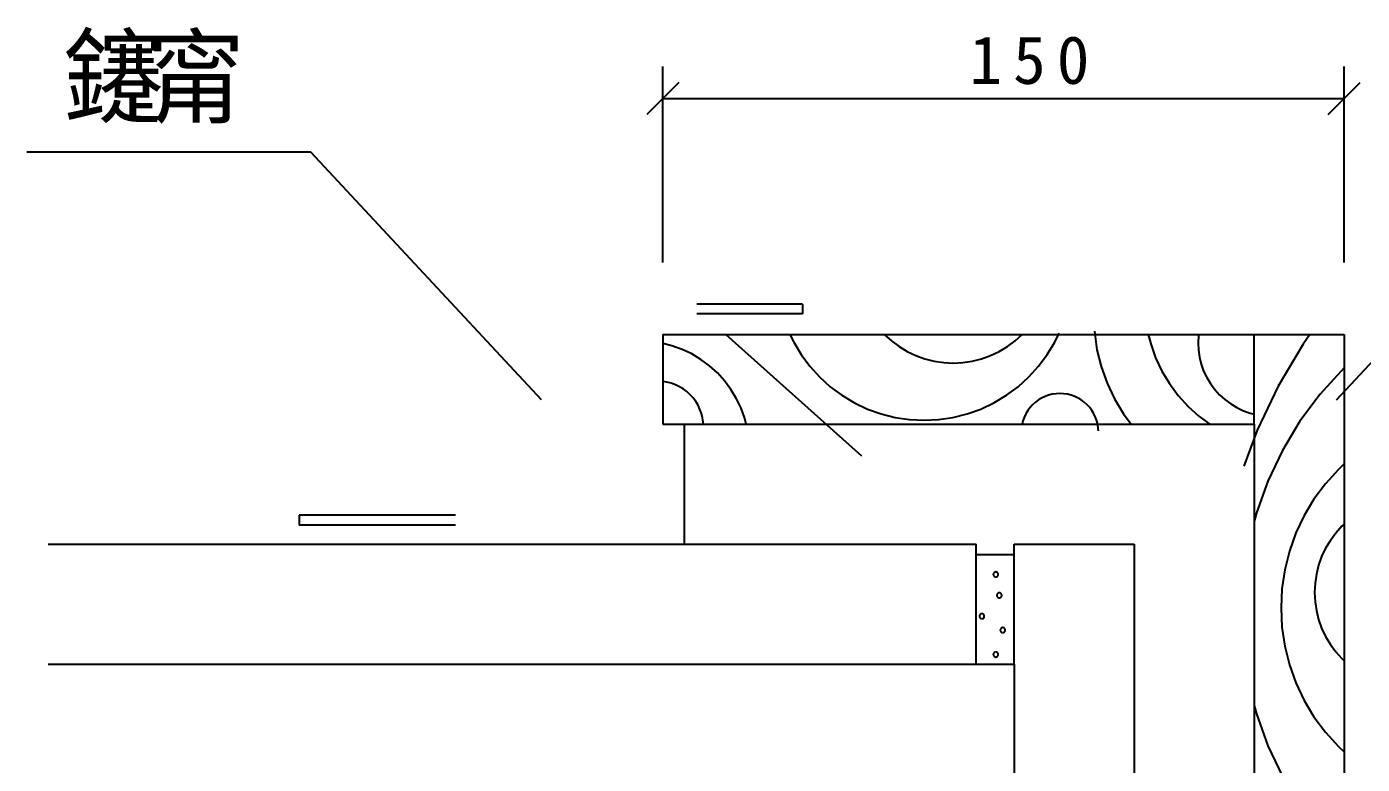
# Model space of a CAD drawing. Header units: metres. Extents: x 0 to 420, y 0 to 297.
# Drawn here: x 107.5 to 191, y 91.1 to 137.2 of the extents above; entities that cross this region are included whole.
import ezdxf

# ---------------------------------------------------------------- set-up
doc = ezdxf.new("R2010")
doc.units = ezdxf.units.M

msp = doc.modelspace()

# ---------------------------------------------------------------- linework, layer by layer
for p, q in [((147.32, 122.44), (147.32, 134.71)), ((189.9, 122.44), (189.9, 134.71)), ((148.32, 133.71), (146.32, 131.71)), ((188.9, 131.71), (190.9, 133.71)), ((147.32, 132.71), (189.9, 132.71)), ((125.31, 129.35), (107.54, 129.35)), ((139.72, 113.86), (125.31, 129.35)), ((189.43, 113.86), (203.84, 129.35)), ((156.04, 119.85), (149.43, 119.85)), ((156.04, 119.85), (156.04, 119.23)), ((156.04, 119.23), (149.43, 119.23)), ((147.32, 117.95), (189.9, 117.95)), ((147.32, 117.95), (147.32, 112.33)), ((151.24, 117.95), (159.73, 110.36)), ((155.25, 117.95), (155.49, 117.47)), ((161.15, 117.95), (161.6, 117.55)), ((169.33, 117.55), (169.77, 117.95)), ((169.77, 117.95), (169.78, 117.95)), ((171.81, 117.47), (172.08, 118.02)), ((174.29, 118.15), (174.45, 116.99)), ((177.65, 117.95), (177.81, 117.35)), ((180.8, 117.87), (180.77, 117.42)), ((180.81, 117.95), (180.8, 117.87)), ((184.28, 112.33), (184.28, 117.95)), ((187.77, 117.95), (187.35, 117.34)), ((189.9, 117.95), (189.9, 79.34)), ((147.88, 117.24), (147.32, 117.39)), ((148.51, 117.01), (147.88, 117.24)), ((149.12, 116.73), (148.51, 117.01)), ((155.49, 117.47), (155.96, 116.69)), ((161.6, 117.55), (162.08, 117.19)), ((162.08, 117.19), (162.59, 116.88)), ((168.34, 116.88), (168.85, 117.19)), ((168.85, 117.19), (169.33, 117.55)), ((171.34, 116.69), (171.81, 117.47)), ((174.45, 116.99), (174.72, 115.94)), ((177.81, 117.35), (178.12, 116.49)), ((180.77, 117.42), (180.8, 116.97)), ((180.8, 116.97), (180.86, 116.52)), ((187.35, 117.34), (185.78, 114.72)), ((149.69, 116.38), (149.12, 116.73)), ((150.23, 115.99), (149.69, 116.38)), ((155.96, 116.69), (156.5, 115.96)), ((162.59, 116.88), (163.13, 116.63)), ((163.13, 116.63), (163.7, 116.42)), ((163.7, 116.42), (164.28, 116.28)), ((164.28, 116.28), (164.87, 116.19)), ((164.87, 116.19), (165.47, 116.16)), ((165.47, 116.16), (166.06, 116.19)), ((166.06, 116.19), (166.65, 116.28)), ((166.65, 116.28), (167.23, 116.42)), ((167.23, 116.42), (167.8, 116.63)), ((167.8, 116.63), (168.34, 116.88)), ((170.8, 115.96), (171.34, 116.69)), ((178.12, 116.49), (178.51, 115.66)), ((180.86, 116.52), (180.97, 116.09)), ((180.97, 116.09), (181.12, 115.66)), ((150.73, 115.54), (150.23, 115.99)), ((151.17, 115.04), (150.73, 115.54)), ((156.5, 115.96), (157.11, 115.29)), ((157.11, 115.29), (157.78, 114.68)), ((169.52, 114.68), (170.19, 115.29)), ((170.19, 115.29), (170.8, 115.96)), ((174.72, 115.94), (175.08, 114.91)), ((178.51, 115.66), (178.98, 114.87)), ((181.12, 115.66), (181.32, 115.25)), ((181.32, 115.25), (181.55, 114.87)), ((189.9, 115.86), (188.41, 114.22)), ((147.57, 114.96), (147.32, 115)), ((147.84, 114.89), (147.57, 114.96)), ((148.1, 114.8), (147.84, 114.89)), ((148.35, 114.68), (148.1, 114.8)), ((148.59, 114.54), (148.35, 114.68)), ((148.81, 114.37), (148.59, 114.54)), ((151.57, 114.5), (151.17, 115.04)), ((151.92, 113.93), (151.57, 114.5)), ((157.78, 114.68), (158.51, 114.14)), ((168.79, 114.14), (169.52, 114.68)), ((175.08, 114.91), (175.55, 113.93)), ((178.98, 114.87), (179.53, 114.13)), ((181.55, 114.87), (181.82, 114.5)), ((181.82, 114.5), (182.12, 114.17)), ((185.78, 114.72), (184.47, 111.95)), ((149.02, 114.18), (148.81, 114.37)), ((149.2, 113.98), (149.02, 114.18)), ((149.37, 113.75), (149.2, 113.98)), ((149.51, 113.52), (149.37, 113.75)), ((152.2, 113.33), (151.92, 113.93)), ((158.51, 114.14), (159.29, 113.67)), ((159.29, 113.67), (160.11, 113.28)), ((167.19, 113.28), (168.01, 113.67)), ((168.01, 113.67), (168.79, 114.14)), ((170.6, 113.71), (170.42, 113.55)), ((170.79, 113.85), (170.6, 113.71)), ((170.99, 113.97), (170.79, 113.85)), ((171.21, 114.07), (170.99, 113.97)), ((171.43, 114.15), (171.21, 114.07)), ((171.66, 114.21), (171.43, 114.15)), ((171.9, 114.24), (171.66, 114.21)), ((172.13, 114.25), (171.9, 114.24)), ((172.37, 114.24), (172.13, 114.25)), ((172.6, 114.21), (172.37, 114.24)), ((172.83, 114.15), (172.6, 114.21)), ((173.06, 114.07), (172.83, 114.15)), ((173.27, 113.97), (173.06, 114.07)), ((173.47, 113.85), (173.27, 113.97)), ((173.66, 113.71), (173.47, 113.85)), ((173.84, 113.55), (173.66, 113.71)), ((175.55, 113.93), (176.11, 112.99)), ((179.53, 114.13), (180.15, 113.45)), ((182.12, 114.17), (182.45, 113.87)), ((182.45, 113.87), (182.82, 113.6)), ((182.82, 113.6), (183.2, 113.37)), ((188.41, 114.22), (187.14, 112.52)), ((149.63, 113.26), (149.51, 113.52)), ((149.73, 113), (149.63, 113.26)), ((149.79, 112.73), (149.73, 113)), ((149.84, 112.46), (149.79, 112.73)), ((152.43, 112.7), (152.2, 113.33)), ((160.11, 113.28), (160.96, 112.98)), ((160.96, 112.98), (161.84, 112.75)), ((161.84, 112.75), (162.74, 112.62)), ((164.55, 112.62), (165.45, 112.75)), ((165.45, 112.75), (166.33, 112.98)), ((166.33, 112.98), (167.19, 113.28)), ((169.9, 112.76), (169.82, 112.54)), ((170, 112.98), (169.9, 112.76)), ((170.12, 113.18), (170, 112.98)), ((170.27, 113.37), (170.12, 113.18)), ((170.42, 113.55), (170.27, 113.37)), ((174, 113.37), (173.84, 113.55)), ((174.14, 113.18), (174, 113.37)), ((174.26, 112.98), (174.14, 113.18)), ((174.36, 112.76), (174.26, 112.98)), ((174.44, 112.54), (174.36, 112.76)), ((176.11, 112.99), (176.59, 112.33)), ((180.15, 113.45), (180.83, 112.84)), ((180.83, 112.84), (181.51, 112.33)), ((183.2, 113.37), (183.61, 113.17)), ((183.61, 113.17), (184.04, 113.02)), ((184.04, 113.02), (184.28, 112.96)), ((147.32, 112.33), (184.28, 112.33)), ((148.64, 112.33), (148.64, 104.83)), ((149.85, 112.33), (149.84, 112.46)), ((152.53, 112.33), (152.43, 112.7)), ((162.74, 112.62), (163.65, 112.58)), ((163.65, 112.58), (164.55, 112.62)), ((169.82, 112.54), (169.77, 112.33)), ((174.5, 112.31), (174.44, 112.54)), ((174.53, 112.08), (174.5, 112.31)), ((174.55, 111.92), (174.53, 112.08)), ((184.47, 111.95), (183.64, 109.71)), ((184.28, 112.33), (184.28, 79.34)), ((187.14, 112.52), (186.05, 110.69)), ((186.05, 110.69), (185.14, 108.78)), ((189.55, 109.5), (188.74, 108.61)), ((189.9, 109.85), (189.55, 109.5)), ((185.14, 108.78), (184.43, 106.78)), ((188.74, 108.61), (188.02, 107.65)), ((188.02, 107.65), (187.4, 106.62)), ((124.57, 106.64), (124.57, 106.02)), ((134.35, 106.64), (124.57, 106.64)), ((184.43, 106.78), (184.28, 106.25)), ((187.4, 106.62), (186.89, 105.53)), ((189.9, 106.08), (189.77, 105.95)), ((134.35, 106.02), (124.57, 106.02)), ((186.89, 105.53), (186.48, 104.4)), ((189.39, 105.52), (189.05, 105.06)), ((189.77, 105.95), (189.39, 105.52)), ((108.88, 104.83), (166.9, 104.83)), ((166.9, 97.33), (166.9, 104.83)), ((169.28, 104.83), (176.78, 104.83)), ((169.28, 97.33), (169.28, 104.83)), ((176.78, 104.83), (176.78, 44.13)), ((186.48, 104.4), (186.19, 103.23)), ((188.75, 104.57), (188.5, 104.05)), ((189.05, 105.06), (188.75, 104.57)), ((169.28, 104.17), (166.9, 104.17)), ((188.5, 104.05), (188.31, 103.51)), ((167.98, 102.96), (167.97, 102.95)), ((167.97, 102.95), (167.97, 102.93)), ((167.97, 102.93), (167.97, 102.92)), ((167.97, 102.93), (167.97, 102.93)), ((167.97, 102.92), (167.98, 102.9)), ((167.99, 102.99), (167.98, 102.98)), ((167.98, 102.98), (167.98, 102.96)), ((167.98, 102.9), (167.98, 102.89)), ((167.98, 102.89), (167.99, 102.87)), ((168, 103.02), (167.99, 103)), ((167.99, 103), (167.99, 102.99)), ((167.99, 102.87), (167.99, 102.86)), ((167.99, 102.86), (168, 102.84)), ((168.01, 103.03), (168, 103.02)), ((168, 102.84), (168.01, 102.83)), ((168.02, 103.04), (168.01, 103.03)), ((168.01, 102.83), (168.02, 102.82)), ((168.03, 103.05), (168.02, 103.04)), ((168.02, 102.82), (168.03, 102.81)), ((168.04, 103.06), (168.03, 103.05)), ((168.03, 102.81), (168.04, 102.8)), ((168.06, 103.07), (168.04, 103.06)), ((168.04, 102.8), (168.06, 102.79)), ((168.07, 103.08), (168.06, 103.07)), ((168.06, 102.79), (168.07, 102.79)), ((168.08, 103.08), (168.07, 103.08)), ((168.07, 102.79), (168.08, 102.78)), ((168.1, 103.08), (168.08, 103.08)), ((168.08, 102.78), (168.1, 102.78)), ((168.11, 103.09), (168.1, 103.08)), ((168.1, 102.78), (168.11, 102.78)), ((168.13, 103.09), (168.11, 103.09)), ((168.11, 102.78), (168.13, 102.77)), ((168.14, 103.09), (168.13, 103.09)), ((168.13, 102.77), (168.14, 102.78)), ((168.16, 103.08), (168.14, 103.09)), ((168.14, 102.78), (168.16, 102.78)), ((168.17, 103.08), (168.16, 103.08)), ((168.16, 102.78), (168.17, 102.78)), ((168.19, 103.08), (168.17, 103.08)), ((168.17, 102.78), (168.19, 102.79)), ((168.2, 103.07), (168.19, 103.08)), ((168.19, 102.79), (168.2, 102.79)), ((168.22, 103.06), (168.2, 103.07)), ((168.2, 102.79), (168.22, 102.8)), ((168.23, 103.05), (168.22, 103.06)), ((168.22, 102.8), (168.23, 102.81)), ((168.24, 103.04), (168.23, 103.05)), ((168.23, 102.81), (168.24, 102.82)), ((168.25, 103.03), (168.24, 103.04)), ((168.24, 102.82), (168.25, 102.83)), ((168.26, 103.02), (168.25, 103.03)), ((168.25, 102.83), (168.26, 102.84)), ((168.27, 103), (168.26, 103.02)), ((168.26, 102.84), (168.27, 102.86)), ((168.27, 102.99), (168.27, 103)), ((168.28, 102.98), (168.27, 102.99)), ((168.27, 102.87), (168.28, 102.89)), ((168.27, 102.86), (168.27, 102.87)), ((168.28, 102.96), (168.28, 102.98)), ((168.28, 102.95), (168.28, 102.96)), ((168.29, 102.93), (168.28, 102.95)), ((168.28, 102.92), (168.29, 102.93)), ((168.28, 102.9), (168.28, 102.92)), ((168.28, 102.89), (168.28, 102.9)), ((168.29, 102.93), (168.29, 102.93)), ((186.19, 103.23), (186.02, 102.04)), ((188.17, 102.95), (188.09, 102.38)), ((188.31, 103.51), (188.17, 102.95)), ((186.02, 102.04), (185.96, 100.84)), ((188.09, 102.38), (188.06, 101.81)), ((168.2, 101.67), (168.19, 101.66)), ((168.19, 101.66), (168.19, 101.64)), ((168.19, 101.64), (168.19, 101.63)), ((168.19, 101.63), (168.19, 101.61)), ((168.19, 101.63), (168.19, 101.63)), ((168.19, 101.61), (168.19, 101.6)), ((168.19, 101.6), (168.2, 101.58)), ((168.21, 101.7), (168.2, 101.69)), ((168.2, 101.69), (168.2, 101.67)), ((168.2, 101.58), (168.2, 101.57)), ((168.2, 101.57), (168.21, 101.55)), ((168.22, 101.71), (168.21, 101.7)), ((168.21, 101.55), (168.22, 101.54)), ((168.23, 101.73), (168.22, 101.71)), ((168.22, 101.54), (168.23, 101.53)), ((168.24, 101.74), (168.23, 101.73)), ((168.23, 101.53), (168.24, 101.52)), ((168.25, 101.75), (168.24, 101.74)), ((168.24, 101.52), (168.25, 101.51)), ((168.26, 101.76), (168.25, 101.75)), ((168.25, 101.51), (168.26, 101.5)), ((168.27, 101.76), (168.26, 101.76)), ((168.26, 101.5), (168.27, 101.49)), ((168.29, 101.77), (168.27, 101.76)), ((168.27, 101.49), (168.29, 101.48)), ((168.3, 101.78), (168.29, 101.77)), ((168.29, 101.48), (168.3, 101.48)), ((168.32, 101.78), (168.3, 101.78)), ((168.3, 101.48), (168.32, 101.47)), ((168.33, 101.78), (168.32, 101.78)), ((168.32, 101.47), (168.33, 101.47)), ((168.35, 101.78), (168.33, 101.78)), ((168.33, 101.47), (168.35, 101.47)), ((168.36, 101.78), (168.35, 101.78)), ((168.35, 101.47), (168.36, 101.47)), ((168.38, 101.78), (168.36, 101.78)), ((168.36, 101.47), (168.38, 101.47)), ((168.39, 101.78), (168.38, 101.78)), ((168.38, 101.47), (168.39, 101.48)), ((168.41, 101.77), (168.39, 101.78)), ((168.39, 101.48), (168.41, 101.48)), ((168.42, 101.76), (168.41, 101.77)), ((168.41, 101.48), (168.42, 101.49)), ((168.43, 101.76), (168.42, 101.76)), ((168.42, 101.49), (168.43, 101.5)), ((168.45, 101.75), (168.43, 101.76)), ((168.43, 101.5), (168.45, 101.51)), ((168.46, 101.74), (168.45, 101.75)), ((168.45, 101.51), (168.46, 101.52)), ((168.47, 101.73), (168.46, 101.74)), ((168.46, 101.52), (168.47, 101.53)), ((168.48, 101.71), (168.47, 101.73)), ((168.47, 101.53), (168.48, 101.54)), ((168.49, 101.7), (168.48, 101.71)), ((168.48, 101.54), (168.49, 101.55)), ((168.49, 101.69), (168.49, 101.7)), ((168.5, 101.67), (168.49, 101.69)), ((168.49, 101.57), (168.5, 101.58)), ((168.49, 101.55), (168.49, 101.57)), ((168.5, 101.66), (168.5, 101.67)), ((168.5, 101.64), (168.5, 101.66)), ((168.5, 101.63), (168.5, 101.64)), ((168.5, 101.61), (168.5, 101.63)), ((168.5, 101.63), (168.5, 101.63)), ((168.5, 101.6), (168.5, 101.61)), ((168.5, 101.58), (168.5, 101.6)), ((188.06, 101.81), (188.09, 101.23)), ((188.09, 101.23), (188.17, 100.67)), ((167.11, 100.35), (167.1, 100.34)), ((167.1, 100.34), (167.1, 100.32)), ((167.1, 100.32), (167.1, 100.31)), ((167.1, 100.32), (167.1, 100.32)), ((167.1, 100.31), (167.11, 100.29)), ((167.12, 100.39), (167.11, 100.38)), ((167.11, 100.38), (167.11, 100.37)), ((167.11, 100.37), (167.11, 100.35)), ((167.11, 100.29), (167.11, 100.28)), ((167.11, 100.28), (167.11, 100.26)), ((167.11, 100.26), (167.12, 100.25)), ((167.13, 100.41), (167.12, 100.39)), ((167.12, 100.25), (167.13, 100.23)), ((167.14, 100.42), (167.13, 100.41)), ((167.13, 100.23), (167.14, 100.22)), ((167.15, 100.43), (167.14, 100.42)), ((167.14, 100.22), (167.15, 100.21)), ((167.16, 100.44), (167.15, 100.43)), ((167.15, 100.21), (167.16, 100.2)), ((167.17, 100.45), (167.16, 100.44)), ((167.18, 100.46), (167.17, 100.45)), ((167.2, 100.47), (167.18, 100.46)), ((167.21, 100.47), (167.2, 100.47)), ((167.23, 100.47), (167.21, 100.47)), ((167.24, 100.48), (167.23, 100.47)), ((167.26, 100.48), (167.24, 100.48)), ((167.27, 100.48), (167.26, 100.48)), ((167.29, 100.47), (167.27, 100.48)), ((167.3, 100.47), (167.29, 100.47)), ((167.32, 100.47), (167.3, 100.47)), ((167.33, 100.46), (167.32, 100.47)), ((167.35, 100.45), (167.33, 100.46)), ((167.36, 100.44), (167.35, 100.45)), ((167.37, 100.43), (167.36, 100.44)), ((167.36, 100.2), (167.37, 100.21)), ((167.38, 100.42), (167.37, 100.43)), ((167.37, 100.21), (167.38, 100.22)), ((167.39, 100.41), (167.38, 100.42)), ((167.38, 100.22), (167.39, 100.23)), ((167.4, 100.39), (167.39, 100.41)), ((167.39, 100.23), (167.4, 100.25)), ((167.4, 100.38), (167.4, 100.39)), ((167.41, 100.37), (167.4, 100.38)), ((167.4, 100.26), (167.41, 100.28)), ((167.4, 100.25), (167.4, 100.26)), ((167.41, 100.35), (167.41, 100.37)), ((167.41, 100.34), (167.41, 100.35)), ((167.41, 100.32), (167.41, 100.34)), ((167.41, 100.31), (167.41, 100.32)), ((167.41, 100.32), (167.41, 100.32)), ((167.41, 100.29), (167.41, 100.31)), ((167.41, 100.28), (167.41, 100.29)), ((185.96, 100.84), (186.02, 99.64)), ((188.17, 100.67), (188.31, 100.11)), ((167.16, 100.2), (167.17, 100.19)), ((167.17, 100.19), (167.18, 100.18)), ((167.18, 100.18), (167.2, 100.18)), ((167.2, 100.18), (167.21, 100.17)), ((167.21, 100.17), (167.23, 100.17)), ((167.23, 100.17), (167.24, 100.17)), ((167.24, 100.17), (167.26, 100.16)), ((167.26, 100.16), (167.27, 100.17)), ((167.27, 100.17), (167.29, 100.17)), ((167.29, 100.17), (167.3, 100.17)), ((167.3, 100.17), (167.32, 100.18)), ((167.32, 100.18), (167.33, 100.18)), ((167.33, 100.18), (167.35, 100.19)), ((167.35, 100.19), (167.36, 100.2)), ((168.42, 99.5), (168.41, 99.48)), ((168.41, 99.48), (168.41, 99.47)), ((168.41, 99.47), (168.41, 99.45)), ((168.41, 99.45), (168.41, 99.44)), ((168.41, 99.45), (168.41, 99.45)), ((168.41, 99.44), (168.41, 99.42)), ((168.41, 99.42), (168.42, 99.41)), ((168.43, 99.52), (168.42, 99.51)), ((168.42, 99.51), (168.42, 99.5)), ((168.42, 99.41), (168.42, 99.39)), ((168.42, 99.39), (168.43, 99.38)), ((168.44, 99.54), (168.43, 99.52)), ((168.43, 99.38), (168.44, 99.36)), ((168.45, 99.56), (168.44, 99.55)), ((168.44, 99.55), (168.44, 99.54)), ((168.47, 99.57), (168.45, 99.56)), ((168.48, 99.58), (168.47, 99.57)), ((168.49, 99.59), (168.48, 99.58)), ((168.51, 99.6), (168.49, 99.59)), ((168.52, 99.6), (168.51, 99.6)), ((168.53, 99.6), (168.52, 99.6)), ((168.55, 99.61), (168.53, 99.6)), ((168.57, 99.61), (168.55, 99.61)), ((168.58, 99.61), (168.57, 99.61)), ((168.6, 99.6), (168.58, 99.61)), ((168.61, 99.6), (168.6, 99.6)), ((168.62, 99.6), (168.61, 99.6)), ((168.64, 99.59), (168.62, 99.6)), ((168.65, 99.58), (168.64, 99.59)), ((168.66, 99.57), (168.65, 99.58)), ((168.68, 99.56), (168.66, 99.57)), ((168.69, 99.55), (168.68, 99.56)), ((168.69, 99.54), (168.69, 99.55)), ((168.7, 99.52), (168.69, 99.54)), ((168.69, 99.36), (168.7, 99.38)), ((168.71, 99.51), (168.7, 99.52)), ((168.7, 99.38), (168.71, 99.39)), ((168.71, 99.5), (168.71, 99.51)), ((168.72, 99.48), (168.71, 99.5)), ((168.71, 99.41), (168.72, 99.42)), ((168.71, 99.39), (168.71, 99.41)), ((168.72, 99.47), (168.72, 99.48)), ((168.72, 99.45), (168.72, 99.47)), ((168.72, 99.44), (168.72, 99.45)), ((168.72, 99.45), (168.72, 99.45)), ((168.72, 99.42), (168.72, 99.44)), ((186.02, 99.64), (186.19, 98.45)), ((188.31, 100.11), (188.5, 99.57)), ((188.5, 99.57), (188.75, 99.05)), ((168.44, 99.36), (168.44, 99.35)), ((168.44, 99.35), (168.45, 99.34)), ((168.45, 99.34), (168.47, 99.33)), ((168.47, 99.33), (168.48, 99.32)), ((168.48, 99.32), (168.49, 99.31)), ((168.49, 99.31), (168.51, 99.31)), ((168.51, 99.31), (168.52, 99.3)), ((168.52, 99.3), (168.53, 99.3)), ((168.53, 99.3), (168.55, 99.3)), ((168.55, 99.3), (168.57, 99.29)), ((168.57, 99.29), (168.58, 99.3)), ((168.58, 99.3), (168.6, 99.3)), ((168.6, 99.3), (168.61, 99.3)), ((168.61, 99.3), (168.62, 99.31)), ((168.62, 99.31), (168.64, 99.31)), ((168.64, 99.31), (168.65, 99.32)), ((168.65, 99.32), (168.66, 99.33)), ((168.66, 99.33), (168.68, 99.34)), ((168.68, 99.34), (168.69, 99.35)), ((168.69, 99.35), (168.69, 99.36)), ((188.75, 99.05), (189.05, 98.55)), ((189.05, 98.55), (189.39, 98.09)), ((167.98, 97.96), (167.97, 97.94)), ((167.97, 97.94), (167.97, 97.93)), ((167.97, 97.93), (167.97, 97.91)), ((167.97, 97.93), (167.97, 97.93)), ((167.97, 97.91), (167.98, 97.9)), ((167.99, 97.99), (167.98, 97.97)), ((167.98, 97.97), (167.98, 97.96)), ((167.98, 97.9), (167.98, 97.88)), ((167.98, 97.88), (167.99, 97.87)), ((168, 98.02), (167.99, 98)), ((167.99, 98), (167.99, 97.99)), ((167.99, 97.87), (167.99, 97.86)), ((167.99, 97.86), (168, 97.84)), ((168.01, 98.03), (168, 98.02)), ((168, 97.84), (168.01, 97.83)), ((168.02, 98.04), (168.01, 98.03)), ((168.01, 97.83), (168.02, 97.82)), ((168.03, 98.05), (168.02, 98.04)), ((168.02, 97.82), (168.03, 97.81)), ((168.04, 98.06), (168.03, 98.05)), ((168.03, 97.81), (168.04, 97.8)), ((168.06, 98.07), (168.04, 98.06)), ((168.04, 97.8), (168.06, 97.79)), ((168.07, 98.07), (168.06, 98.07)), ((168.06, 97.79), (168.07, 97.78)), ((168.08, 98.08), (168.07, 98.07)), ((168.07, 97.78), (168.08, 97.78)), ((168.1, 98.08), (168.08, 98.08)), ((168.08, 97.78), (168.1, 97.78)), ((168.11, 98.08), (168.1, 98.08)), ((168.1, 97.78), (168.11, 97.77)), ((168.13, 98.09), (168.11, 98.08)), ((168.11, 97.77), (168.13, 97.77)), ((168.14, 98.08), (168.13, 98.09)), ((168.13, 97.77), (168.14, 97.77)), ((168.16, 98.08), (168.14, 98.08)), ((168.14, 97.77), (168.16, 97.78)), ((168.17, 98.08), (168.16, 98.08)), ((168.16, 97.78), (168.17, 97.78)), ((168.19, 98.07), (168.17, 98.08)), ((168.17, 97.78), (168.19, 97.78)), ((168.2, 98.07), (168.19, 98.07)), ((168.19, 97.78), (168.2, 97.79)), ((168.22, 98.06), (168.2, 98.07)), ((168.2, 97.79), (168.22, 97.8)), ((168.23, 98.05), (168.22, 98.06)), ((168.22, 97.8), (168.23, 97.81)), ((168.24, 98.04), (168.23, 98.05)), ((168.23, 97.81), (168.24, 97.82)), ((168.25, 98.03), (168.24, 98.04)), ((168.24, 97.82), (168.25, 97.83)), ((168.26, 98.02), (168.25, 98.03)), ((168.25, 97.83), (168.26, 97.84)), ((168.27, 98), (168.26, 98.02)), ((168.26, 97.84), (168.27, 97.86)), ((168.27, 97.99), (168.27, 98)), ((168.28, 97.97), (168.27, 97.99)), ((168.27, 97.87), (168.28, 97.88)), ((168.27, 97.86), (168.27, 97.87)), ((168.28, 97.96), (168.28, 97.97)), ((168.28, 97.94), (168.28, 97.96)), ((168.29, 97.93), (168.28, 97.94)), ((168.28, 97.91), (168.29, 97.93)), ((168.28, 97.9), (168.28, 97.91)), ((168.28, 97.88), (168.28, 97.9)), ((168.29, 97.93), (168.29, 97.93)), ((186.19, 98.45), (186.48, 97.28)), ((189.39, 98.09), (189.77, 97.67)), ((108.88, 97.33), (169.28, 97.33)), ((169.28, 97.33), (169.28, 44.13)), ((186.48, 97.28), (186.89, 96.15)), ((189.77, 97.67), (189.9, 97.54)), ((186.89, 96.15), (187.4, 95.06)), ((184.28, 94.73), (184.43, 94.21)), ((187.4, 95.06), (188.02, 94.03)), ((184.43, 94.21), (185.14, 92.21)), ((188.02, 94.03), (188.74, 93.07)), ((188.74, 93.07), (189.55, 92.18)), ((185.14, 92.21), (186.05, 90.29)), ((189.55, 92.18), (189.9, 91.83))]:
    msp.add_line(p, q)

# ---------------------------------------------------------------- texts
for s, height, p in [('鑳', 4.77, (109.85, 131.66)), ('甯', 4.77, (115.03, 131.66)), ('1', 3, (166.48, 133.62)), ('5', 3, (169.21, 133.62)), ('0', 3, (171.94, 133.62))]:
    msp.add_text(s, height=height).set_placement(p)

doc.saveas('drawing.dxf')
